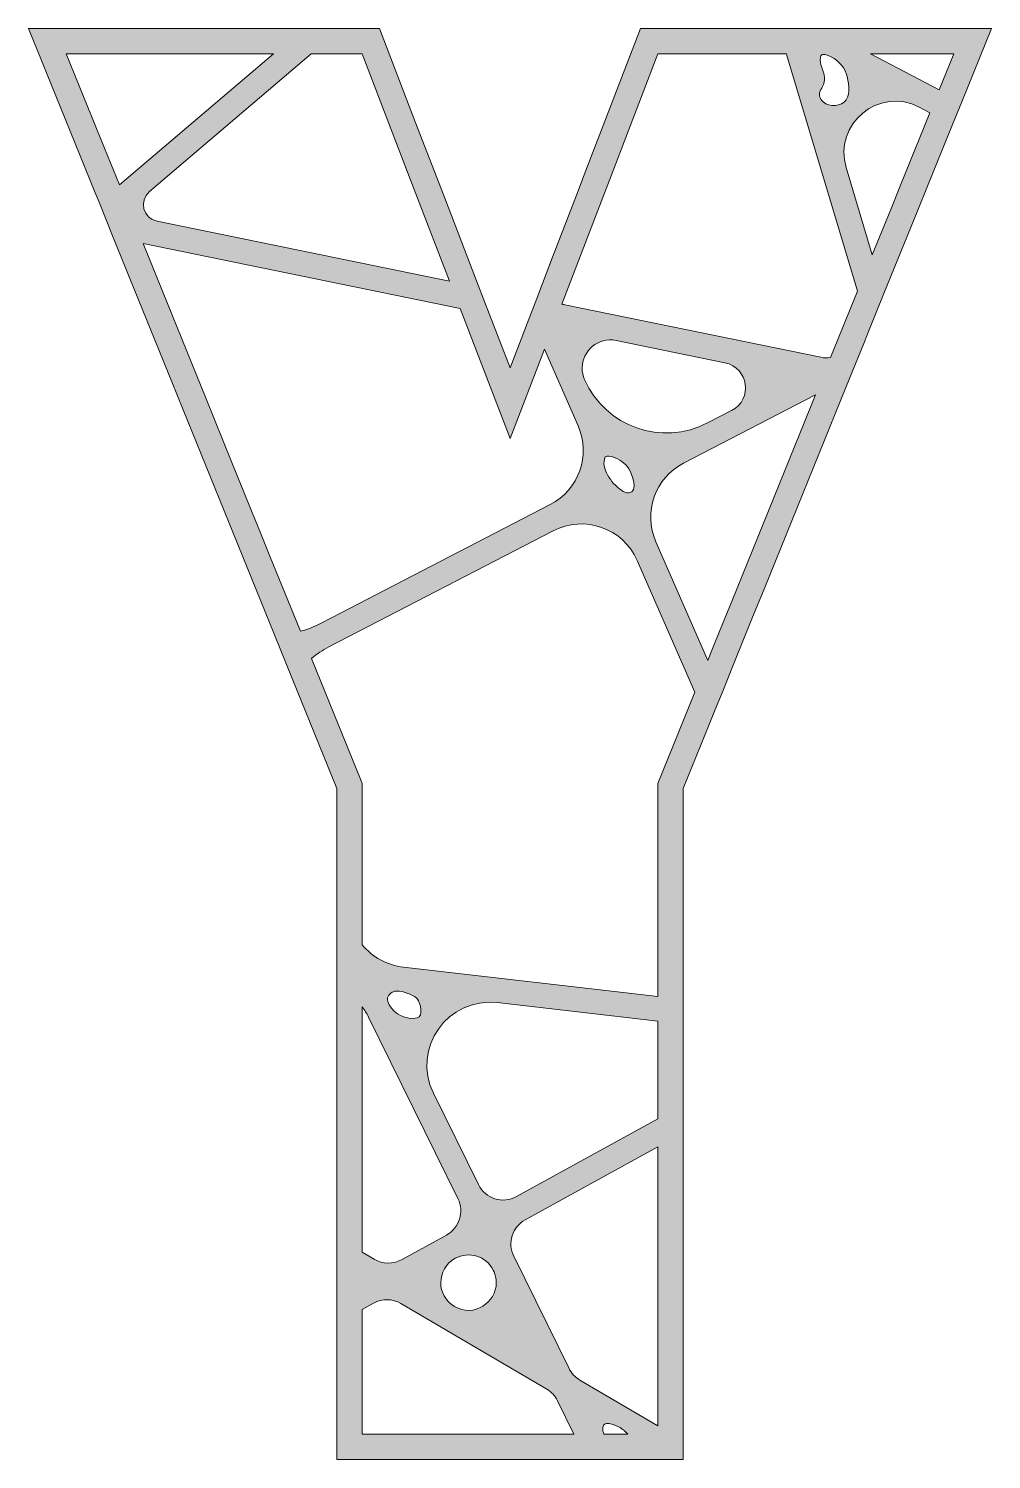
# Model space of a CAD drawing. Extents: x -1650 to 2650, y -4022 to 3022.
# Drawn here: x -1299.2 to -1000.8, y -4021.8 to -3578.2 of the extents above; entities that cross this region are included whole.
import ezdxf

# ---------------------------------------------------------------- set-up
doc = ezdxf.new("R2010")
doc.units = 0
doc.header["$MEASUREMENT"] = 0
doc.layers.add('Layer 1', color=7, linetype='Continuous')

msp = doc.modelspace()

# ---------------------------------------------------------------- hatches: boundary and pattern name
at = {"layer": 'Layer 1', "true_color": 0xe6e7e8}
h = msp.add_hatch(color=254, dxfattribs=at)
h.dxf.hatch_style = 2
h.paths.add_polyline_path([(-1053.37, -3578.25), (-1070.15, -3578.25), (-1109.56, -3578.25), (-1126.99, -3623.59), (-1129.41, -3629.86), (-1136.8, -3649.07), (-1139.95, -3657.27), (-1141.73, -3661.89), (-1144.72, -3669.68), (-1150, -3683.39), (-1156.36, -3666.85), (-1159.86, -3657.74), (-1170.53, -3630.01), (-1179.35, -3607.1), (-1190.44, -3578.25), (-1202.34, -3578.25), (-1214.09, -3578.25), (-1299.17, -3578.25), (-1287.81, -3606.26), (-1278.52, -3629.17), (-1277.35, -3632.05), (-1272.93, -3642.95), (-1254.79, -3687.71), (-1251.28, -3696.37), (-1245.69, -3710.15), (-1222.98, -3766.16), (-1217.49, -3779.7), (-1203.69, -3813.76), (-1203.69, -3847.5), (-1203.69, -3875.3), (-1203.69, -3952.93), (-1203.69, -3979.58), (-1203.69, -4021.75), (-1126.29, -4021.75), (-1117.92, -4021.75), (-1110.46, -4021.75), (-1096.31, -4021.75), (-1096.31, -4015.98), (-1096.31, -3920.59), (-1096.31, -3911.9), (-1096.31, -3886.79), (-1096.31, -3879.13), (-1096.31, -3813.76), (-1088.28, -3793.96), (-1086.41, -3789.35), (-1084.29, -3784.12), (-1080.42, -3774.56), (-1075.01, -3761.22), (-1071.07, -3751.51), (-1045.93, -3689.49), (-1040.18, -3675.31), (-1038.69, -3671.65), (-1034.12, -3660.37), (-1023.66, -3634.55), (-1020.61, -3627.04), (-1012.88, -3607.99), (-1010.02, -3600.91), (-1000.83, -3578.25)])
edge = h.paths.add_edge_path()
edge.add_spline(control_points=[(-1052.57, -3593.35), (-1052.76, -3591.22), (-1054.22, -3589.21), (-1053.79, -3587.11), (-1053.73, -3586.83), (-1053.63, -3586.54), (-1053.4, -3586.39), (-1053.12, -3586.19), (-1052.73, -3586.24), (-1052.4, -3586.32), (-1049.72, -3586.96), (-1047.38, -3588.84), (-1046.16, -3591.3), (-1045.14, -3593.37), (-1044.62, -3597.18), (-1045.37, -3599.47), (-1046.23, -3602.07), (-1049.94, -3602.64), (-1052.12, -3601.52), (-1053.36, -3600.87), (-1054.38, -3599.5), (-1054.08, -3598.12), (-1053.92, -3597.44), (-1053.46, -3596.86), (-1053.14, -3596.23), (-1052.69, -3595.35), (-1052.48, -3594.34), (-1052.57, -3593.35)], knot_values=[0, 0, 0, 0, 1, 1, 1, 2, 2, 2, 3, 3, 3, 4, 4, 4, 5, 5, 5, 6, 6, 6, 7, 7, 7, 8, 8, 8, 9, 9, 9, 9], degree=3, periodic=1)
edge = h.paths.add_edge_path()
edge.add_spline(control_points=[(-1195.83, -3586.1), (-1195.83, -3586.1), (-1185.14, -3613.9), (-1185.14, -3613.9), (-1185.14, -3613.9), (-1179.14, -3629.5), (-1179.14, -3629.5), (-1179.14, -3629.5), (-1168.73, -3656.54), (-1168.73, -3656.54), (-1168.73, -3656.54), (-1259.36, -3637.96), (-1259.36, -3637.96), (-1263.68, -3637.08), (-1265.09, -3631.61), (-1261.72, -3628.75), (-1261.72, -3628.75), (-1211.58, -3586.1), (-1211.58, -3586.1), (-1211.58, -3586.1), (-1195.83, -3586.1), (-1195.83, -3586.1)], knot_values=[0, 0, 0, 0, 1, 1, 1, 2, 2, 2, 3, 3, 3, 4, 4, 4, 5, 5, 5, 6, 6, 6, 7, 7, 7, 7], degree=3, periodic=1)
h.paths.add_polyline_path([(-1275.67, -3615.29), (-1287.5, -3586.1), (-1223.33, -3586.1), (-1271.05, -3626.69)])
edge = h.paths.add_edge_path()
edge.add_spline(control_points=[(-1224.4, -3741.77), (-1224.4, -3741.77), (-1227.11, -3735.08), (-1227.11, -3735.08), (-1227.11, -3735.08), (-1232.15, -3722.63), (-1232.15, -3722.63), (-1232.15, -3722.63), (-1236.39, -3712.18), (-1236.39, -3712.18), (-1236.39, -3712.18), (-1244.17, -3692.99), (-1244.17, -3692.99), (-1244.17, -3692.99), (-1263.68, -3644.85), (-1263.68, -3644.85), (-1263.68, -3644.85), (-1165.49, -3664.98), (-1165.49, -3664.98), (-1165.49, -3664.98), (-1150, -3705.28), (-1150, -3705.28), (-1150, -3705.28), (-1139.34, -3677.58), (-1139.34, -3677.58), (-1139.34, -3677.58), (-1128.91, -3701.37), (-1128.91, -3701.37), (-1124.89, -3710.51), (-1128.67, -3721.2), (-1137.53, -3725.79), (-1137.53, -3725.79), (-1208.27, -3762.47), (-1208.27, -3762.47), (-1210.44, -3763.6), (-1212.68, -3764.46), (-1214.95, -3765.07), (-1214.95, -3765.07), (-1224.4, -3741.77), (-1224.4, -3741.77)], knot_values=[0, 0, 0, 0, 1, 1, 1, 2, 2, 2, 3, 3, 3, 4, 4, 4, 5, 5, 5, 6, 6, 6, 7, 7, 7, 8, 8, 8, 9, 9, 9, 10, 10, 10, 11, 11, 11, 12, 12, 12, 13, 13, 13, 13], degree=3, periodic=1)
edge = h.paths.add_edge_path()
edge.add_spline(control_points=[(-1126.89, -3687.03), (-1127.41, -3685.85), (-1127.64, -3684.65), (-1127.64, -3683.48), (-1127.64, -3678.24), (-1122.8, -3673.73), (-1117.09, -3674.91), (-1117.09, -3674.91), (-1083.38, -3681.82), (-1083.38, -3681.82), (-1076.05, -3683.32), (-1074.68, -3693.2), (-1081.32, -3696.64), (-1081.32, -3696.64), (-1088.75, -3700.49), (-1088.75, -3700.49), (-1102.97, -3707.87), (-1120.46, -3701.7), (-1126.89, -3687.03)], knot_values=[0, 0, 0, 0, 1, 1, 1, 2, 2, 2, 3, 3, 3, 4, 4, 4, 5, 5, 5, 6, 6, 6, 6], degree=3, periodic=1)
edge = h.paths.add_edge_path()
edge.add_spline(control_points=[(-1113.23, -3722.19), (-1114.04, -3722.25), (-1114.81, -3721.82), (-1115.47, -3721.35), (-1117.23, -3720.1), (-1118.7, -3718.47), (-1119.76, -3716.6), (-1120.72, -3714.89), (-1121.33, -3712.77), (-1120.49, -3711.01), (-1119.78, -3710.65), (-1118.94, -3710.77), (-1118.19, -3710.99), (-1116.14, -3711.59), (-1114.33, -3712.95), (-1113.17, -3714.72), (-1112.25, -3716.12), (-1110.05, -3721.98), (-1113.23, -3722.19)], knot_values=[0, 0, 0, 0, 1, 1, 1, 2, 2, 2, 3, 3, 3, 4, 4, 4, 5, 5, 5, 6, 6, 6, 6], degree=3, periodic=1)
edge = h.paths.add_edge_path()
edge.add_spline(control_points=[(-1195.83, -3881.45), (-1195.09, -3882.43), (-1194.43, -3883.49), (-1193.87, -3884.63), (-1193.87, -3884.63), (-1166.13, -3940.92), (-1166.13, -3940.92), (-1164.11, -3945.03), (-1165.68, -3950.02), (-1169.7, -3952.22), (-1169.7, -3952.22), (-1183.61, -3959.87), (-1183.61, -3959.87), (-1186.25, -3961.32), (-1189.47, -3961.27), (-1192.08, -3959.74), (-1192.08, -3959.74), (-1195.83, -3957.54), (-1195.83, -3957.54), (-1195.83, -3957.54), (-1195.83, -3881.45), (-1195.83, -3881.45)], knot_values=[0, 0, 0, 0, 1, 1, 1, 2, 2, 2, 3, 3, 3, 4, 4, 4, 5, 5, 5, 6, 6, 6, 7, 7, 7, 7], degree=3, periodic=1)
edge = h.paths.add_edge_path()
edge.add_spline(control_points=[(-1187.91, -3878.68), (-1187.68, -3877.47), (-1186.43, -3876.68), (-1185.21, -3876.57), (-1183.98, -3876.46), (-1182.78, -3876.89), (-1181.63, -3877.32), (-1180.54, -3877.74), (-1179.4, -3878.2), (-1178.66, -3879.11), (-1177.75, -3880.24), (-1176.7, -3884.43), (-1178.78, -3884.89), (-1182.12, -3885.59), (-1185.83, -3883.87), (-1187.43, -3880.86), (-1187.79, -3880.19), (-1188.05, -3879.43), (-1187.91, -3878.68)], knot_values=[0, 0, 0, 0, 1, 1, 1, 2, 2, 2, 3, 3, 3, 4, 4, 4, 5, 5, 5, 6, 6, 6, 6], degree=3, periodic=1)
edge = h.paths.add_edge_path()
edge.add_spline(control_points=[(-1155.17, -3963.15), (-1154.54, -3964.45), (-1154.25, -3965.75), (-1154.25, -3967), (-1154.25, -3973.11), (-1161.12, -3977.92), (-1167.22, -3974.35), (-1170.05, -3972.69), (-1171.45, -3969.81), (-1171.45, -3966.95), (-1171.45, -3964), (-1169.96, -3961.05), (-1167.01, -3959.43), (-1162.72, -3957.08), (-1157.33, -3958.77), (-1155.17, -3963.15)], knot_values=[0, 0, 0, 0, 1, 1, 1, 2, 2, 2, 3, 3, 3, 4, 4, 4, 5, 5, 5, 5], degree=3, periodic=1)
edge = h.paths.add_edge_path()
edge.add_spline(control_points=[(-1195.83, -4013.9), (-1195.83, -4013.9), (-1195.83, -3975.27), (-1195.83, -3975.27), (-1195.83, -3975.27), (-1192.27, -3973.31), (-1192.27, -3973.31), (-1189.62, -3971.86), (-1186.4, -3971.9), (-1183.8, -3973.44), (-1183.8, -3973.44), (-1138.61, -3999.97), (-1138.61, -3999.97), (-1137.17, -4000.82), (-1136, -4002.07), (-1135.26, -4003.57), (-1135.26, -4003.57), (-1130.17, -4013.9), (-1130.17, -4013.9), (-1130.17, -4013.9), (-1195.83, -4013.9), (-1195.83, -4013.9)], knot_values=[0, 0, 0, 0, 1, 1, 1, 2, 2, 2, 3, 3, 3, 4, 4, 4, 5, 5, 5, 6, 6, 6, 7, 7, 7, 7], degree=3, periodic=1)
edge = h.paths.add_edge_path()
edge.add_spline(control_points=[(-1120.9, -4013.9), (-1121.16, -4013.33), (-1121.3, -4012.74), (-1121.27, -4012.11), (-1121.25, -4011.72), (-1121.15, -4011.33), (-1120.89, -4011.04), (-1120.4, -4010.51), (-1119.54, -4010.56), (-1118.84, -4010.71), (-1116.68, -4011.21), (-1114.89, -4012.36), (-1113.53, -4013.9), (-1113.53, -4013.9), (-1120.9, -4013.9), (-1120.9, -4013.9)], knot_values=[0, 0, 0, 0, 1, 1, 1, 2, 2, 2, 3, 3, 3, 4, 4, 4, 5, 5, 5, 5], degree=3, periodic=1)
edge = h.paths.add_edge_path()
edge.add_spline(control_points=[(-1104.16, -4011.37), (-1104.16, -4011.37), (-1128.36, -3997.16), (-1128.36, -3997.16), (-1129.8, -3996.31), (-1130.97, -3995.06), (-1131.71, -3993.56), (-1131.71, -3993.56), (-1148.83, -3958.8), (-1148.83, -3958.8), (-1150.87, -3954.68), (-1149.3, -3949.7), (-1145.27, -3947.49), (-1145.27, -3947.49), (-1104.16, -3924.91), (-1104.16, -3924.91), (-1104.16, -3924.91), (-1104.16, -4011.37), (-1104.16, -4011.37)], knot_values=[0, 0, 0, 0, 1, 1, 1, 2, 2, 2, 3, 3, 3, 4, 4, 4, 5, 5, 5, 6, 6, 6, 6], degree=3, periodic=1)
edge = h.paths.add_edge_path()
edge.add_spline(control_points=[(-1104.16, -3916.22), (-1104.16, -3916.22), (-1147.97, -3940.29), (-1147.97, -3940.29), (-1152.25, -3942.64), (-1157.63, -3940.95), (-1159.79, -3936.57), (-1159.79, -3936.57), (-1173.73, -3908.28), (-1173.73, -3908.28), (-1180.58, -3894.38), (-1169.33, -3878.4), (-1153.93, -3880.17), (-1153.93, -3880.17), (-1104.16, -3885.89), (-1104.16, -3885.89), (-1104.16, -3885.89), (-1104.16, -3916.22), (-1104.16, -3916.22)], knot_values=[0, 0, 0, 0, 1, 1, 1, 2, 2, 2, 3, 3, 3, 4, 4, 4, 5, 5, 5, 6, 6, 6, 6], degree=3, periodic=1)
edge = h.paths.add_edge_path()
edge.add_spline(control_points=[(-1104.16, -3812.23), (-1104.16, -3812.23), (-1104.16, -3878.22), (-1104.16, -3878.22), (-1104.16, -3878.22), (-1182.99, -3869.18), (-1182.99, -3869.18), (-1188.07, -3868.6), (-1192.64, -3866.07), (-1195.83, -3862.23), (-1195.83, -3862.23), (-1195.83, -3812.23), (-1195.83, -3812.23), (-1195.83, -3812.23), (-1196.14, -3811.46), (-1196.14, -3811.46), (-1196.14, -3811.46), (-1199.04, -3804.32), (-1199.04, -3804.32), (-1199.04, -3804.32), (-1211.54, -3773.47), (-1211.54, -3773.47), (-1209.88, -3772.13), (-1208.06, -3770.94), (-1206.09, -3769.92), (-1206.09, -3769.92), (-1136.66, -3733.91), (-1136.66, -3733.91), (-1126.94, -3728.87), (-1114.99, -3733.09), (-1110.59, -3743.12), (-1110.59, -3743.12), (-1092.68, -3783.92), (-1092.68, -3783.92), (-1092.68, -3783.92), (-1104.16, -3812.23), (-1104.16, -3812.23)], knot_values=[0, 0, 0, 0, 1, 1, 1, 2, 2, 2, 3, 3, 3, 4, 4, 4, 5, 5, 5, 6, 6, 6, 7, 7, 7, 8, 8, 8, 9, 9, 9, 10, 10, 10, 11, 11, 11, 12, 12, 12, 12], degree=3, periodic=1)
edge = h.paths.add_edge_path()
edge.add_spline(control_points=[(-1081.17, -3755.5), (-1081.17, -3755.5), (-1084.24, -3763.09), (-1084.24, -3763.09), (-1084.24, -3763.09), (-1087.62, -3771.44), (-1087.62, -3771.44), (-1087.62, -3771.44), (-1088.7, -3774.09), (-1088.7, -3774.09), (-1088.7, -3774.09), (-1104.81, -3737.35), (-1104.81, -3737.35), (-1108.82, -3728.2), (-1105.05, -3717.52), (-1096.19, -3712.92), (-1096.19, -3712.92), (-1055.31, -3691.73), (-1055.31, -3691.73), (-1055.31, -3691.73), (-1081.17, -3755.5), (-1081.17, -3755.5)], knot_values=[0, 0, 0, 0, 1, 1, 1, 2, 2, 2, 3, 3, 3, 4, 4, 4, 5, 5, 5, 6, 6, 6, 7, 7, 7, 7], degree=3, periodic=1)
edge = h.paths.add_edge_path()
edge.add_spline(control_points=[(-1050.64, -3680.21), (-1051.66, -3680.36), (-1052.71, -3680.33), (-1053.73, -3680.13), (-1053.73, -3680.13), (-1132.99, -3663.87), (-1132.99, -3663.87), (-1133.32, -3663.8), (-1133.65, -3663.72), (-1133.98, -3663.62), (-1133.98, -3663.62), (-1118.68, -3623.85), (-1118.68, -3623.85), (-1118.68, -3623.85), (-1104.16, -3586.1), (-1104.16, -3586.1), (-1104.16, -3586.1), (-1064.34, -3586.1), (-1064.34, -3586.1), (-1064.28, -3586.28), (-1064.23, -3586.45), (-1064.17, -3586.62), (-1064.17, -3586.62), (-1042.3, -3659.62), (-1042.3, -3659.62), (-1042.3, -3659.62), (-1050.64, -3680.21), (-1050.64, -3680.21)], knot_values=[0, 0, 0, 0, 1, 1, 1, 2, 2, 2, 3, 3, 3, 4, 4, 4, 5, 5, 5, 6, 6, 6, 7, 7, 7, 8, 8, 8, 9, 9, 9, 9], degree=3, periodic=1)
edge = h.paths.add_edge_path()
edge.add_spline(control_points=[(-1028.97, -3626.76), (-1028.97, -3626.76), (-1032.02, -3634.28), (-1032.02, -3634.28), (-1032.02, -3634.28), (-1037.73, -3648.35), (-1037.73, -3648.35), (-1037.73, -3648.35), (-1045.83, -3621.32), (-1045.83, -3621.32), (-1049.87, -3607.81), (-1035.67, -3596.08), (-1023.17, -3602.62), (-1023.17, -3602.62), (-1019.88, -3604.34), (-1019.88, -3604.34), (-1019.88, -3604.34), (-1028.97, -3626.76), (-1028.97, -3626.76)], knot_values=[0, 0, 0, 0, 1, 1, 1, 2, 2, 2, 3, 3, 3, 4, 4, 4, 5, 5, 5, 6, 6, 6, 6], degree=3, periodic=1)
h.paths.add_polyline_path([(-1038.34, -3586.1), (-1012.49, -3586.1), (-1017.01, -3597.25)])

# ---------------------------------------------------------------- linework, layer by layer
at = {"layer": 'Layer 1', "lineweight": 0}
for points in [[(-1053.37, -3578.25), (-1070.15, -3578.25), (-1109.56, -3578.25), (-1126.99, -3623.59), (-1129.41, -3629.86), (-1136.8, -3649.07), (-1139.95, -3657.27), (-1141.73, -3661.89), (-1144.72, -3669.68), (-1150, -3683.39), (-1156.36, -3666.85), (-1159.86, -3657.74), (-1170.53, -3630.01), (-1179.35, -3607.1), (-1190.44, -3578.25), (-1202.34, -3578.25), (-1214.09, -3578.25), (-1299.17, -3578.25), (-1287.81, -3606.26), (-1278.52, -3629.17), (-1277.35, -3632.05), (-1272.93, -3642.95), (-1254.79, -3687.71), (-1251.28, -3696.37), (-1245.69, -3710.15), (-1222.98, -3766.16), (-1217.49, -3779.7), (-1203.69, -3813.76), (-1203.69, -3847.5), (-1203.69, -3875.3), (-1203.69, -3952.93), (-1203.69, -3979.58), (-1203.69, -4021.75), (-1126.29, -4021.75), (-1117.92, -4021.75), (-1110.46, -4021.75), (-1096.31, -4021.75), (-1096.31, -4015.98), (-1096.31, -3920.59), (-1096.31, -3911.9), (-1096.31, -3886.79), (-1096.31, -3879.13), (-1096.31, -3813.76), (-1088.28, -3793.96), (-1086.41, -3789.35), (-1084.29, -3784.12), (-1080.42, -3774.56), (-1075.01, -3761.22), (-1071.07, -3751.51), (-1045.93, -3689.49), (-1040.18, -3675.31), (-1038.69, -3671.65), (-1034.12, -3660.37), (-1023.66, -3634.55), (-1020.61, -3627.04), (-1012.88, -3607.99), (-1010.02, -3600.91), (-1000.83, -3578.25), (-1053.37, -3578.25)], [(-1275.67, -3615.29), (-1287.5, -3586.1), (-1223.33, -3586.1), (-1271.05, -3626.69), (-1275.67, -3615.29)], [(-1038.34, -3586.1), (-1012.49, -3586.1), (-1017.01, -3597.25), (-1038.34, -3586.1)]]:
    msp.add_lwpolyline(points, dxfattribs=at)
for points, knots in [([(-1195.83, -3586.1), (-1195.83, -3586.1), (-1185.14, -3613.9), (-1185.14, -3613.9), (-1185.14, -3613.9), (-1179.14, -3629.5), (-1179.14, -3629.5), (-1179.14, -3629.5), (-1168.73, -3656.54), (-1168.73, -3656.54), (-1168.73, -3656.54), (-1259.36, -3637.96), (-1259.36, -3637.96), (-1263.68, -3637.08), (-1265.09, -3631.61), (-1261.72, -3628.75), (-1261.72, -3628.75), (-1211.58, -3586.1), (-1211.58, -3586.1), (-1211.58, -3586.1), (-1195.83, -3586.1), (-1195.83, -3586.1)], [0, 0, 0, 0, 1, 1, 1, 2, 2, 2, 3, 3, 3, 4, 4, 4, 5, 5, 5, 6, 6, 6, 7, 7, 7, 7]), ([(-1050.64, -3680.21), (-1051.66, -3680.36), (-1052.71, -3680.33), (-1053.73, -3680.13), (-1053.73, -3680.13), (-1132.99, -3663.87), (-1132.99, -3663.87), (-1133.32, -3663.8), (-1133.65, -3663.72), (-1133.98, -3663.62), (-1133.98, -3663.62), (-1118.68, -3623.85), (-1118.68, -3623.85), (-1118.68, -3623.85), (-1104.16, -3586.1), (-1104.16, -3586.1), (-1104.16, -3586.1), (-1064.34, -3586.1), (-1064.34, -3586.1), (-1064.28, -3586.28), (-1064.23, -3586.45), (-1064.17, -3586.62), (-1064.17, -3586.62), (-1042.3, -3659.62), (-1042.3, -3659.62), (-1042.3, -3659.62), (-1050.64, -3680.21), (-1050.64, -3680.21)], [0, 0, 0, 0, 1, 1, 1, 2, 2, 2, 3, 3, 3, 4, 4, 4, 5, 5, 5, 6, 6, 6, 7, 7, 7, 8, 8, 8, 9, 9, 9, 9]), ([(-1052.57, -3593.35), (-1052.76, -3591.22), (-1054.22, -3589.21), (-1053.79, -3587.11), (-1053.73, -3586.83), (-1053.63, -3586.54), (-1053.4, -3586.39), (-1053.12, -3586.19), (-1052.73, -3586.24), (-1052.4, -3586.32), (-1049.72, -3586.96), (-1047.38, -3588.84), (-1046.16, -3591.3), (-1045.14, -3593.37), (-1044.62, -3597.18), (-1045.37, -3599.47), (-1046.23, -3602.07), (-1049.94, -3602.64), (-1052.12, -3601.52), (-1053.36, -3600.87), (-1054.38, -3599.5), (-1054.08, -3598.12), (-1053.92, -3597.44), (-1053.46, -3596.86), (-1053.14, -3596.23), (-1052.69, -3595.35), (-1052.48, -3594.34), (-1052.57, -3593.35)], [0, 0, 0, 0, 1, 1, 1, 2, 2, 2, 3, 3, 3, 4, 4, 4, 5, 5, 5, 6, 6, 6, 7, 7, 7, 8, 8, 8, 9, 9, 9, 9]), ([(-1028.97, -3626.76), (-1028.97, -3626.76), (-1032.02, -3634.28), (-1032.02, -3634.28), (-1032.02, -3634.28), (-1037.73, -3648.35), (-1037.73, -3648.35), (-1037.73, -3648.35), (-1045.83, -3621.32), (-1045.83, -3621.32), (-1049.87, -3607.81), (-1035.67, -3596.08), (-1023.17, -3602.62), (-1023.17, -3602.62), (-1019.88, -3604.34), (-1019.88, -3604.34), (-1019.88, -3604.34), (-1028.97, -3626.76), (-1028.97, -3626.76)], [0, 0, 0, 0, 1, 1, 1, 2, 2, 2, 3, 3, 3, 4, 4, 4, 5, 5, 5, 6, 6, 6, 6]), ([(-1224.4, -3741.77), (-1224.4, -3741.77), (-1227.11, -3735.08), (-1227.11, -3735.08), (-1227.11, -3735.08), (-1232.15, -3722.63), (-1232.15, -3722.63), (-1232.15, -3722.63), (-1236.39, -3712.18), (-1236.39, -3712.18), (-1236.39, -3712.18), (-1244.17, -3692.99), (-1244.17, -3692.99), (-1244.17, -3692.99), (-1263.68, -3644.85), (-1263.68, -3644.85), (-1263.68, -3644.85), (-1165.49, -3664.98), (-1165.49, -3664.98), (-1165.49, -3664.98), (-1150, -3705.28), (-1150, -3705.28), (-1150, -3705.28), (-1139.34, -3677.58), (-1139.34, -3677.58), (-1139.34, -3677.58), (-1128.91, -3701.37), (-1128.91, -3701.37), (-1124.89, -3710.51), (-1128.67, -3721.2), (-1137.53, -3725.79), (-1137.53, -3725.79), (-1208.27, -3762.47), (-1208.27, -3762.47), (-1210.44, -3763.6), (-1212.68, -3764.46), (-1214.95, -3765.07), (-1214.95, -3765.07), (-1224.4, -3741.77), (-1224.4, -3741.77)], [0, 0, 0, 0, 1, 1, 1, 2, 2, 2, 3, 3, 3, 4, 4, 4, 5, 5, 5, 6, 6, 6, 7, 7, 7, 8, 8, 8, 9, 9, 9, 10, 10, 10, 11, 11, 11, 12, 12, 12, 13, 13, 13, 13]), ([(-1126.89, -3687.03), (-1127.41, -3685.85), (-1127.64, -3684.65), (-1127.64, -3683.48), (-1127.64, -3678.24), (-1122.8, -3673.73), (-1117.09, -3674.91), (-1117.09, -3674.91), (-1083.38, -3681.82), (-1083.38, -3681.82), (-1076.05, -3683.32), (-1074.68, -3693.2), (-1081.32, -3696.64), (-1081.32, -3696.64), (-1088.75, -3700.49), (-1088.75, -3700.49), (-1102.97, -3707.87), (-1120.46, -3701.7), (-1126.89, -3687.03)], [0, 0, 0, 0, 1, 1, 1, 2, 2, 2, 3, 3, 3, 4, 4, 4, 5, 5, 5, 6, 6, 6, 6]), ([(-1081.17, -3755.5), (-1081.17, -3755.5), (-1084.24, -3763.09), (-1084.24, -3763.09), (-1084.24, -3763.09), (-1087.62, -3771.44), (-1087.62, -3771.44), (-1087.62, -3771.44), (-1088.7, -3774.09), (-1088.7, -3774.09), (-1088.7, -3774.09), (-1104.81, -3737.35), (-1104.81, -3737.35), (-1108.82, -3728.2), (-1105.05, -3717.52), (-1096.19, -3712.92), (-1096.19, -3712.92), (-1055.31, -3691.73), (-1055.31, -3691.73), (-1055.31, -3691.73), (-1081.17, -3755.5), (-1081.17, -3755.5)], [0, 0, 0, 0, 1, 1, 1, 2, 2, 2, 3, 3, 3, 4, 4, 4, 5, 5, 5, 6, 6, 6, 7, 7, 7, 7]), ([(-1113.23, -3722.19), (-1114.04, -3722.25), (-1114.81, -3721.82), (-1115.47, -3721.35), (-1117.23, -3720.1), (-1118.7, -3718.47), (-1119.76, -3716.6), (-1120.72, -3714.89), (-1121.33, -3712.77), (-1120.49, -3711.01), (-1119.78, -3710.65), (-1118.94, -3710.77), (-1118.19, -3710.99), (-1116.14, -3711.59), (-1114.33, -3712.95), (-1113.17, -3714.72), (-1112.25, -3716.12), (-1110.05, -3721.98), (-1113.23, -3722.19)], [0, 0, 0, 0, 1, 1, 1, 2, 2, 2, 3, 3, 3, 4, 4, 4, 5, 5, 5, 6, 6, 6, 6]), ([(-1104.16, -3812.23), (-1104.16, -3812.23), (-1104.16, -3878.22), (-1104.16, -3878.22), (-1104.16, -3878.22), (-1182.99, -3869.18), (-1182.99, -3869.18), (-1188.07, -3868.6), (-1192.64, -3866.07), (-1195.83, -3862.23), (-1195.83, -3862.23), (-1195.83, -3812.23), (-1195.83, -3812.23), (-1195.83, -3812.23), (-1196.14, -3811.46), (-1196.14, -3811.46), (-1196.14, -3811.46), (-1199.04, -3804.32), (-1199.04, -3804.32), (-1199.04, -3804.32), (-1211.54, -3773.47), (-1211.54, -3773.47), (-1209.88, -3772.13), (-1208.06, -3770.94), (-1206.09, -3769.92), (-1206.09, -3769.92), (-1136.66, -3733.91), (-1136.66, -3733.91), (-1126.94, -3728.87), (-1114.99, -3733.09), (-1110.59, -3743.12), (-1110.59, -3743.12), (-1092.68, -3783.92), (-1092.68, -3783.92), (-1092.68, -3783.92), (-1104.16, -3812.23), (-1104.16, -3812.23)], [0, 0, 0, 0, 1, 1, 1, 2, 2, 2, 3, 3, 3, 4, 4, 4, 5, 5, 5, 6, 6, 6, 7, 7, 7, 8, 8, 8, 9, 9, 9, 10, 10, 10, 11, 11, 11, 12, 12, 12, 12]), ([(-1187.91, -3878.68), (-1187.68, -3877.47), (-1186.43, -3876.68), (-1185.21, -3876.57), (-1183.98, -3876.46), (-1182.78, -3876.89), (-1181.63, -3877.32), (-1180.54, -3877.74), (-1179.4, -3878.2), (-1178.66, -3879.11), (-1177.75, -3880.24), (-1176.7, -3884.43), (-1178.78, -3884.89), (-1182.12, -3885.59), (-1185.83, -3883.87), (-1187.43, -3880.86), (-1187.79, -3880.19), (-1188.05, -3879.43), (-1187.91, -3878.68)], [0, 0, 0, 0, 1, 1, 1, 2, 2, 2, 3, 3, 3, 4, 4, 4, 5, 5, 5, 6, 6, 6, 6]), ([(-1104.16, -3916.22), (-1104.16, -3916.22), (-1147.97, -3940.29), (-1147.97, -3940.29), (-1152.25, -3942.64), (-1157.63, -3940.95), (-1159.79, -3936.57), (-1159.79, -3936.57), (-1173.73, -3908.28), (-1173.73, -3908.28), (-1180.58, -3894.38), (-1169.33, -3878.4), (-1153.93, -3880.17), (-1153.93, -3880.17), (-1104.16, -3885.89), (-1104.16, -3885.89), (-1104.16, -3885.89), (-1104.16, -3916.22), (-1104.16, -3916.22)], [0, 0, 0, 0, 1, 1, 1, 2, 2, 2, 3, 3, 3, 4, 4, 4, 5, 5, 5, 6, 6, 6, 6]), ([(-1195.83, -3881.45), (-1195.09, -3882.43), (-1194.43, -3883.49), (-1193.87, -3884.63), (-1193.87, -3884.63), (-1166.13, -3940.92), (-1166.13, -3940.92), (-1164.11, -3945.03), (-1165.68, -3950.02), (-1169.7, -3952.22), (-1169.7, -3952.22), (-1183.61, -3959.87), (-1183.61, -3959.87), (-1186.25, -3961.32), (-1189.47, -3961.27), (-1192.08, -3959.74), (-1192.08, -3959.74), (-1195.83, -3957.54), (-1195.83, -3957.54), (-1195.83, -3957.54), (-1195.83, -3881.45), (-1195.83, -3881.45)], [0, 0, 0, 0, 1, 1, 1, 2, 2, 2, 3, 3, 3, 4, 4, 4, 5, 5, 5, 6, 6, 6, 7, 7, 7, 7]), ([(-1104.16, -4011.37), (-1104.16, -4011.37), (-1128.36, -3997.16), (-1128.36, -3997.16), (-1129.8, -3996.31), (-1130.97, -3995.06), (-1131.71, -3993.56), (-1131.71, -3993.56), (-1148.83, -3958.8), (-1148.83, -3958.8), (-1150.87, -3954.68), (-1149.3, -3949.7), (-1145.27, -3947.49), (-1145.27, -3947.49), (-1104.16, -3924.91), (-1104.16, -3924.91), (-1104.16, -3924.91), (-1104.16, -4011.37), (-1104.16, -4011.37)], [0, 0, 0, 0, 1, 1, 1, 2, 2, 2, 3, 3, 3, 4, 4, 4, 5, 5, 5, 6, 6, 6, 6]), ([(-1155.17, -3963.15), (-1154.54, -3964.45), (-1154.25, -3965.75), (-1154.25, -3967), (-1154.25, -3973.11), (-1161.12, -3977.92), (-1167.22, -3974.35), (-1170.05, -3972.69), (-1171.45, -3969.81), (-1171.45, -3966.95), (-1171.45, -3964), (-1169.96, -3961.05), (-1167.01, -3959.43), (-1162.72, -3957.08), (-1157.33, -3958.77), (-1155.17, -3963.15)], [0, 0, 0, 0, 1, 1, 1, 2, 2, 2, 3, 3, 3, 4, 4, 4, 5, 5, 5, 5]), ([(-1195.83, -4013.9), (-1195.83, -4013.9), (-1195.83, -3975.27), (-1195.83, -3975.27), (-1195.83, -3975.27), (-1192.27, -3973.31), (-1192.27, -3973.31), (-1189.62, -3971.86), (-1186.4, -3971.9), (-1183.8, -3973.44), (-1183.8, -3973.44), (-1138.61, -3999.97), (-1138.61, -3999.97), (-1137.17, -4000.82), (-1136, -4002.07), (-1135.26, -4003.57), (-1135.26, -4003.57), (-1130.17, -4013.9), (-1130.17, -4013.9), (-1130.17, -4013.9), (-1195.83, -4013.9), (-1195.83, -4013.9)], [0, 0, 0, 0, 1, 1, 1, 2, 2, 2, 3, 3, 3, 4, 4, 4, 5, 5, 5, 6, 6, 6, 7, 7, 7, 7]), ([(-1120.9, -4013.9), (-1121.16, -4013.33), (-1121.3, -4012.74), (-1121.27, -4012.11), (-1121.25, -4011.72), (-1121.15, -4011.33), (-1120.89, -4011.04), (-1120.4, -4010.51), (-1119.54, -4010.56), (-1118.84, -4010.71), (-1116.68, -4011.21), (-1114.89, -4012.36), (-1113.53, -4013.9), (-1113.53, -4013.9), (-1120.9, -4013.9), (-1120.9, -4013.9)], [0, 0, 0, 0, 1, 1, 1, 2, 2, 2, 3, 3, 3, 4, 4, 4, 5, 5, 5, 5])]:
    msp.add_open_spline(points, degree=3, knots=knots, dxfattribs=at)

doc.saveas('drawing.dxf')
